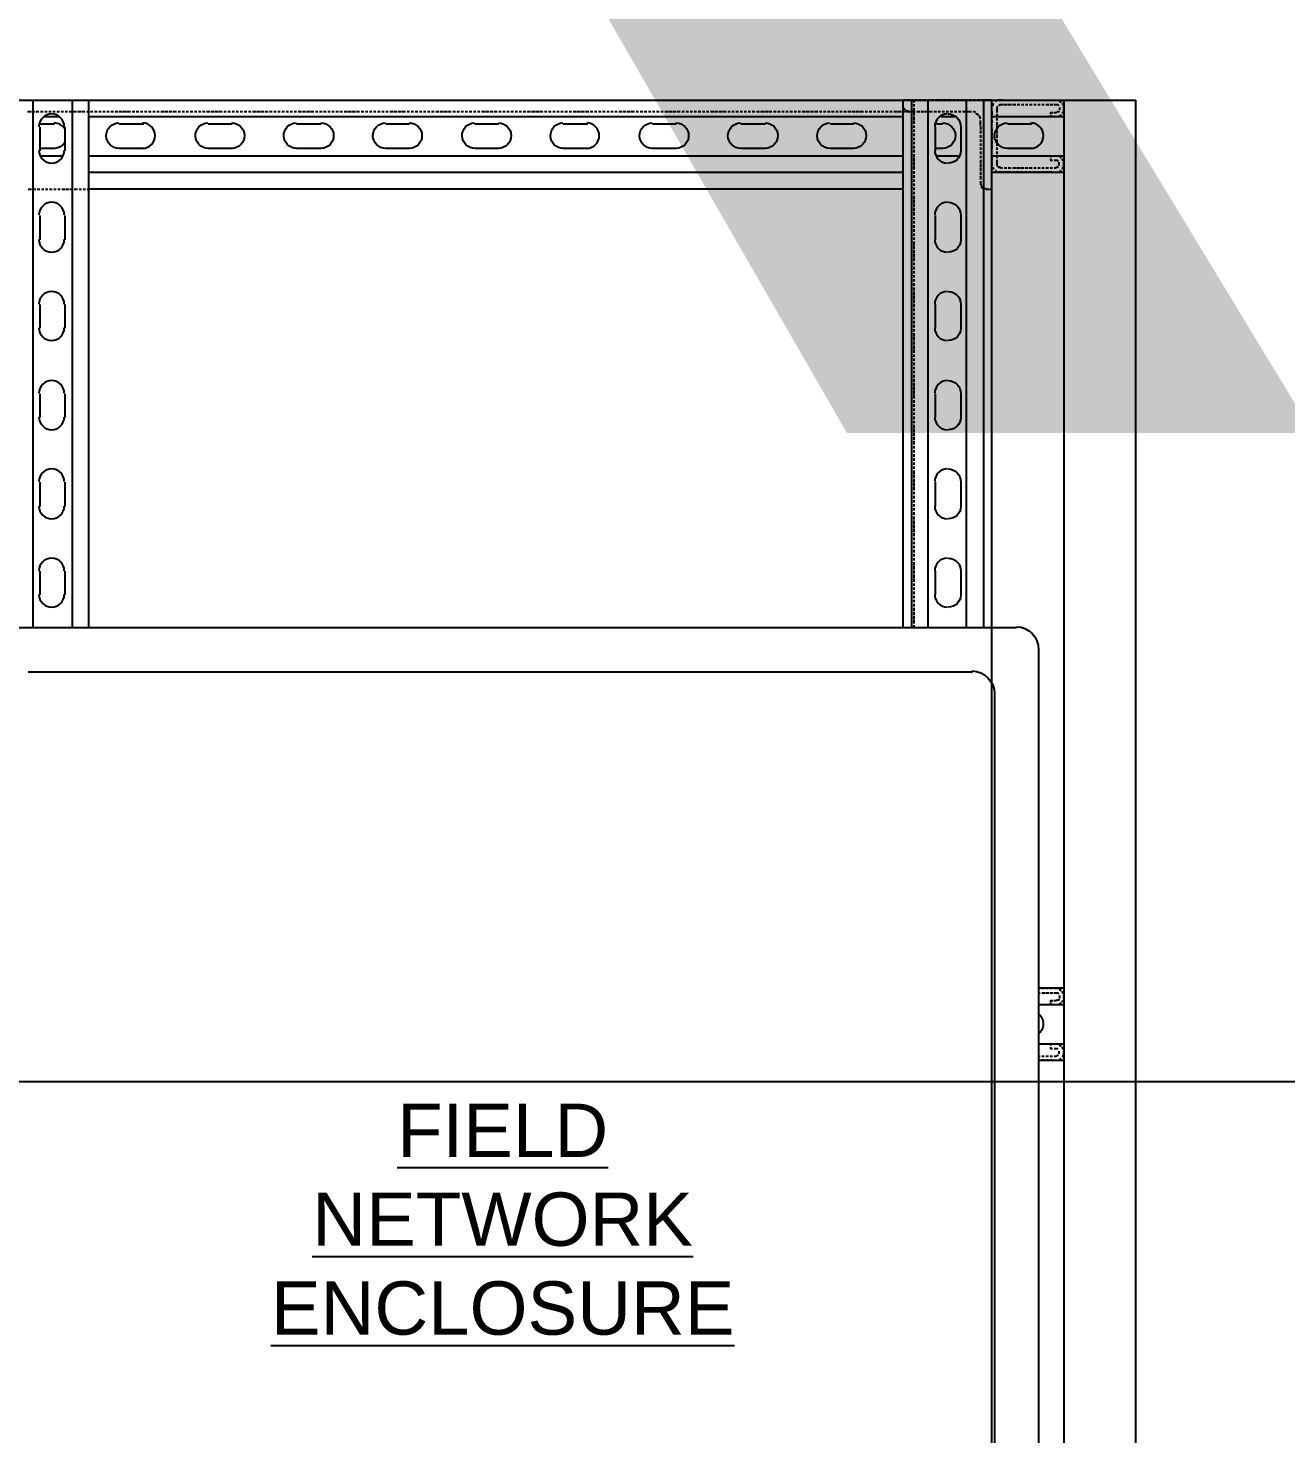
# Model space of a CAD drawing. Header units: feet. Extents: x -18 to 2540, y -48 to 1440.
# Drawn here: x 2067.195 to 2071.296, y 1384.391 to 1388.976 of the extents above; entities that cross this region are included whole.
import ezdxf
from ezdxf.enums import TextEntityAlignment as Align

# ---------------------------------------------------------------- set-up
doc = ezdxf.new("R2018")
doc.units = ezdxf.units.FT
doc.header["$MEASUREMENT"] = 0
for name, color, linetype in [('G-ANNO-TEXT', 1, 'Continuous'), ('PDF8_LP_OBJ-Hidden', 7, 'Continuous'), ('PDF8_LP_OBJ-Misc', 7, 'Continuous')]:
    doc.layers.add(name, color=color, linetype=linetype)
doc.styles.add('NEI-A', font='arial.ttf')

# ---------------------------------------------------------------- blocks, each defined once
blk = doc.blocks.new('DETAIL_TITLE')
at = {"style": 'NEI-A', "flags": 8}
blk.add_attdef('#', text='', height=0.25, dxfattribs=at).set_placement((0.5922, -0.5109), align=Align.MIDDLE_CENTER)
at = {"lineweight": 30, "flags": 104}
blk.add_attdef('DETAIL_TITLE', text='', height=0.25, dxfattribs=at).set_placement((0.9099, -0.5251), align=Align.BOTTOM_LEFT)
at = {"style": 'NEI-A'}
for tag, p in [('SCALE:', (0.9386, -0.7379)), ('1"_=_', (1.5474, -0.7379))]:
    blk.add_attdef(tag, text='', height=0.1094, dxfattribs=at).set_placement(p, align=Align.BOTTOM_LEFT)

msp = doc.modelspace()

# ---------------------------------------------------------------- linework, layer by layer
at = {"layer": 'PDF8_LP_OBJ-Hidden', "lineweight": 25}
for points in [[(2070.055148, 1388.74098), (2070.047146, 1388.74098), (2070.047146, 1388.732979)], [(2070.068484, 1388.74098), (2070.060482, 1388.74098)], [(2070.08182, 1388.74098), (2070.073818, 1388.74098)], [(2070.084487, 1388.732979), (2070.084487, 1388.74098)], [(2070.095155, 1388.74098), (2070.087154, 1388.74098)], [(2070.108491, 1388.74098), (2070.10049, 1388.74098)], [(2070.121827, 1388.74098), (2070.113825, 1388.74098)], [(2070.135163, 1388.74098), (2070.127161, 1388.74098)], [(2070.148499, 1388.74098), (2070.140497, 1388.74098)], [(2070.164502, 1388.74098), (2070.153833, 1388.74098)], [(2070.177837, 1388.74098), (2070.167169, 1388.74098)], [(2070.191173, 1388.74098), (2070.180505, 1388.74098)], [(2070.204509, 1388.74098), (2070.19384, 1388.74098)], [(2070.217845, 1388.74098), (2070.209843, 1388.74098)], [(2070.231181, 1388.74098), (2070.223179, 1388.74098)], [(2070.244516, 1388.74098), (2070.236515, 1388.74098)], [(2070.257852, 1388.74098), (2070.249851, 1388.74098)], [(2070.271188, 1388.74098), (2070.263187, 1388.74098)], [(2070.284524, 1388.74098), (2070.276522, 1388.74098)], [(2070.29786, 1388.74098), (2070.289858, 1388.74098)], [(2070.313863, 1388.74098), (2070.303194, 1388.74098)], [(2070.327199, 1388.74098), (2070.31653, 1388.74098)], [(2070.337867, 1388.732979), (2070.337867, 1388.74098), (2070.329866, 1388.74098)], [(2070.35387, 1388.738313), (2070.351203, 1388.738313), (2070.348536, 1388.735646)], [(2070.37254, 1388.74098), (2070.359204, 1388.74098)], [(2070.375207, 1388.74098), (2070.385876, 1388.74098)], [(2070.388543, 1388.74098), (2070.399212, 1388.74098)], [(2070.404546, 1388.74098), (2070.412548, 1388.74098)], [(2070.417882, 1388.74098), (2070.425884, 1388.74098)], [(2070.431218, 1388.74098), (2070.439219, 1388.74098)], [(2070.444554, 1388.74098), (2070.452555, 1388.74098)], [(2070.45789, 1388.74098), (2070.465891, 1388.74098)], [(2070.471225, 1388.74098), (2070.479227, 1388.74098)], [(2070.484561, 1388.74098), (2070.492563, 1388.74098)], [(2070.497897, 1388.74098), (2070.508566, 1388.74098)], [(2070.511233, 1388.74098), (2070.521901, 1388.74098)], [(2070.524569, 1388.74098), (2070.535237, 1388.74098)], [(2070.537904, 1388.74098), (2070.55124, 1388.74098)], [(2070.564576, 1388.732979), (2070.559242, 1388.735646), (2070.556575, 1388.738313)], [(2067.193282, 1388.70364), (2067.203951, 1388.70364)], [(2067.206618, 1388.70364), (2067.217286, 1388.70364)], [(2067.219954, 1388.70364), (2067.230622, 1388.70364)], [(2067.235957, 1388.70364), (2067.243958, 1388.70364)], [(2067.249292, 1388.70364), (2067.257294, 1388.70364)], [(2067.262628, 1388.70364), (2067.27063, 1388.70364)], [(2067.275964, 1388.70364), (2067.283965, 1388.70364)], [(2067.2893, 1388.70364), (2067.297301, 1388.70364)], [(2067.302636, 1388.70364), (2067.310637, 1388.70364)], [(2067.315971, 1388.70364), (2067.323973, 1388.70364)], [(2067.329307, 1388.70364), (2067.339976, 1388.70364)], [(2067.342643, 1388.70364), (2067.353312, 1388.70364)], [(2067.355979, 1388.70364), (2067.366648, 1388.70364)], [(2067.369315, 1388.70364), (2067.379983, 1388.70364)], [(2067.385318, 1388.70364), (2067.393319, 1388.70364)], [(2067.398654, 1388.70364), (2067.406655, 1388.70364)], [(2067.411989, 1388.70364), (2067.419991, 1388.70364)], [(2067.425325, 1388.70364), (2067.433327, 1388.70364)], [(2067.438661, 1388.70364), (2067.446662, 1388.70364)], [(2067.451997, 1388.70364), (2067.459998, 1388.70364)], [(2067.465333, 1388.70364), (2067.473334, 1388.70364)], [(2067.478668, 1388.70364), (2067.489337, 1388.70364)], [(2067.492004, 1388.70364), (2067.502673, 1388.70364)], [(2067.50534, 1388.70364), (2067.516009, 1388.70364)], [(2067.518676, 1388.70364), (2067.529344, 1388.70364)], [(2067.534679, 1388.70364), (2067.54268, 1388.70364)], [(2067.548015, 1388.70364), (2067.556016, 1388.70364)], [(2067.56135, 1388.70364), (2067.569352, 1388.70364)], [(2067.574686, 1388.70364), (2067.582688, 1388.70364)], [(2067.588022, 1388.70364), (2067.596024, 1388.70364)], [(2067.601358, 1388.70364), (2067.609359, 1388.70364)], [(2067.614694, 1388.70364), (2067.622695, 1388.70364)], [(2067.62803, 1388.70364), (2067.638698, 1388.70364)], [(2067.641365, 1388.70364), (2067.652034, 1388.70364)], [(2067.654701, 1388.70364), (2067.66537, 1388.70364)], [(2067.668037, 1388.70364), (2067.678706, 1388.70364)], [(2067.68404, 1388.70364), (2067.692041, 1388.70364)], [(2067.697376, 1388.70364), (2067.705377, 1388.70364)], [(2067.710712, 1388.70364), (2067.718713, 1388.70364)], [(2067.724047, 1388.70364), (2067.732049, 1388.70364)], [(2067.737383, 1388.70364), (2067.745385, 1388.70364)], [(2067.750719, 1388.70364), (2067.758721, 1388.70364)], [(2067.764055, 1388.70364), (2067.772056, 1388.70364)], [(2067.777391, 1388.70364), (2067.788059, 1388.70364)], [(2067.790726, 1388.70364), (2067.801395, 1388.70364)], [(2067.804062, 1388.70364), (2067.814731, 1388.70364)], [(2067.817398, 1388.70364), (2067.828067, 1388.70364)], [(2067.833401, 1388.70364), (2067.841403, 1388.70364)], [(2067.846737, 1388.70364), (2067.854738, 1388.70364)], [(2067.860073, 1388.70364), (2067.868074, 1388.70364)], [(2067.873409, 1388.70364), (2067.88141, 1388.70364)], [(2067.886744, 1388.70364), (2067.894746, 1388.70364)], [(2067.90008, 1388.70364), (2067.908082, 1388.70364)], [(2067.913416, 1388.70364), (2067.921417, 1388.70364)], [(2067.926752, 1388.70364), (2067.93742, 1388.70364)], [(2067.940088, 1388.70364), (2067.950756, 1388.70364)], [(2067.953423, 1388.70364), (2067.964092, 1388.70364)], [(2067.966759, 1388.70364), (2067.977428, 1388.70364)], [(2067.982762, 1388.70364), (2067.990764, 1388.70364)], [(2067.996098, 1388.70364), (2068.0041, 1388.70364)], [(2068.009434, 1388.70364), (2068.017435, 1388.70364)], [(2068.02277, 1388.70364), (2068.030771, 1388.70364)], [(2068.036105, 1388.70364), (2068.044107, 1388.70364)], [(2068.049441, 1388.70364), (2068.057443, 1388.70364)], [(2068.062777, 1388.70364), (2068.070779, 1388.70364)], [(2068.076113, 1388.70364), (2068.086782, 1388.70364)], [(2068.089449, 1388.70364), (2068.100117, 1388.70364)], [(2068.102785, 1388.70364), (2068.113453, 1388.70364)], [(2068.11612, 1388.70364), (2068.126789, 1388.70364)], [(2068.132123, 1388.70364), (2068.140125, 1388.70364)], [(2068.145459, 1388.70364), (2068.153461, 1388.70364)], [(2068.158795, 1388.70364), (2068.166796, 1388.70364)], [(2068.172131, 1388.70364), (2068.180132, 1388.70364)], [(2068.185467, 1388.70364), (2068.193468, 1388.70364)], [(2068.198802, 1388.70364), (2068.206804, 1388.70364)], [(2068.212138, 1388.70364), (2068.22014, 1388.70364)], [(2068.225474, 1388.70364), (2068.236143, 1388.70364)], [(2068.23881, 1388.70364), (2068.249479, 1388.70364)], [(2068.252146, 1388.70364), (2068.262814, 1388.70364)], [(2068.265481, 1388.70364), (2068.27615, 1388.70364)], [(2068.281484, 1388.70364), (2068.289486, 1388.70364)], [(2068.29482, 1388.70364), (2068.302822, 1388.70364)], [(2068.308156, 1388.70364), (2068.316158, 1388.70364)], [(2068.321492, 1388.70364), (2068.329493, 1388.70364)], [(2068.334828, 1388.70364), (2068.342829, 1388.70364)], [(2068.348164, 1388.70364), (2068.356165, 1388.70364)], [(2068.361499, 1388.70364), (2068.369501, 1388.70364)], [(2068.374835, 1388.70364), (2068.385504, 1388.70364)], [(2068.388171, 1388.70364), (2068.39884, 1388.70364)], [(2068.401507, 1388.70364), (2068.412175, 1388.70364)], [(2068.414843, 1388.70364), (2068.425511, 1388.70364)], [(2068.430846, 1388.70364), (2068.438847, 1388.70364)], [(2068.444181, 1388.70364), (2068.452183, 1388.70364)], [(2068.457517, 1388.70364), (2068.465519, 1388.70364)], [(2068.470853, 1388.70364), (2068.478855, 1388.70364)], [(2068.484189, 1388.70364), (2068.49219, 1388.70364)], [(2068.497525, 1388.70364), (2068.505526, 1388.70364)], [(2068.51086, 1388.70364), (2068.518862, 1388.70364)], [(2068.524196, 1388.70364), (2068.534865, 1388.70364)], [(2068.537532, 1388.70364), (2068.548201, 1388.70364)], [(2068.550868, 1388.70364), (2068.561537, 1388.70364)], [(2068.564204, 1388.70364), (2068.574872, 1388.70364)], [(2068.580207, 1388.70364), (2068.588208, 1388.70364)], [(2068.593543, 1388.70364), (2068.601544, 1388.70364)], [(2068.606878, 1388.70364), (2068.61488, 1388.70364)], [(2068.620214, 1388.70364), (2068.628216, 1388.70364)], [(2068.63355, 1388.70364), (2068.641551, 1388.70364)], [(2068.646886, 1388.70364), (2068.654887, 1388.70364)], [(2068.660222, 1388.70364), (2068.668223, 1388.70364)], [(2068.673557, 1388.70364), (2068.684226, 1388.70364)], [(2068.686893, 1388.70364), (2068.697562, 1388.70364)], [(2068.700229, 1388.70364), (2068.710898, 1388.70364)], [(2068.713565, 1388.70364), (2068.724234, 1388.70364)], [(2068.729568, 1388.70364), (2068.737569, 1388.70364)], [(2068.742904, 1388.70364), (2068.750905, 1388.70364)], [(2068.756239, 1388.70364), (2068.764241, 1388.70364)], [(2068.769575, 1388.70364), (2068.777577, 1388.70364)], [(2068.782911, 1388.70364), (2068.790913, 1388.70364)], [(2068.796247, 1388.70364), (2068.804248, 1388.70364)], [(2068.809583, 1388.70364), (2068.817584, 1388.70364)], [(2068.822919, 1388.70364), (2068.833587, 1388.70364)], [(2068.836254, 1388.70364), (2068.846923, 1388.70364)], [(2068.84959, 1388.70364), (2068.860259, 1388.70364)], [(2068.862926, 1388.70364), (2068.873595, 1388.70364)], [(2068.878929, 1388.70364), (2068.88693, 1388.70364)], [(2068.892265, 1388.70364), (2068.900266, 1388.70364)], [(2068.905601, 1388.70364), (2068.913602, 1388.70364)], [(2068.918936, 1388.70364), (2068.926938, 1388.70364)], [(2068.932272, 1388.70364), (2068.940274, 1388.70364)], [(2068.945608, 1388.70364), (2068.95361, 1388.70364)], [(2068.958944, 1388.70364), (2068.966945, 1388.70364)], [(2068.97228, 1388.70364), (2068.982948, 1388.70364)], [(2068.985616, 1388.70364), (2068.996284, 1388.70364)], [(2068.998951, 1388.70364), (2069.00962, 1388.70364)], [(2069.012287, 1388.70364), (2069.022956, 1388.70364)], [(2069.02829, 1388.70364), (2069.036292, 1388.70364)], [(2069.041626, 1388.70364), (2069.049627, 1388.70364)], [(2069.054962, 1388.70364), (2069.062963, 1388.70364)], [(2069.068298, 1388.70364), (2069.076299, 1388.70364)], [(2069.081633, 1388.70364), (2069.089635, 1388.70364)], [(2069.094969, 1388.70364), (2069.102971, 1388.70364)], [(2069.108305, 1388.70364), (2069.116307, 1388.70364)], [(2069.121641, 1388.70364), (2069.132309, 1388.70364)], [(2069.134977, 1388.70364), (2069.145645, 1388.70364)], [(2069.148312, 1388.70364), (2069.158981, 1388.70364)], [(2069.161648, 1388.70364), (2069.172317, 1388.70364)], [(2069.177651, 1388.70364), (2069.185653, 1388.70364)], [(2069.190987, 1388.70364), (2069.198989, 1388.70364)], [(2069.204323, 1388.70364), (2069.212324, 1388.70364)], [(2069.217659, 1388.70364), (2069.22566, 1388.70364)], [(2069.230995, 1388.70364), (2069.238996, 1388.70364)], [(2069.24433, 1388.70364), (2069.252332, 1388.70364)], [(2069.257666, 1388.70364), (2069.265668, 1388.70364)], [(2069.271002, 1388.70364), (2069.281671, 1388.70364)], [(2069.284338, 1388.70364), (2069.295006, 1388.70364)], [(2069.297674, 1388.70364), (2069.308342, 1388.70364)], [(2069.311009, 1388.70364), (2069.321678, 1388.70364)], [(2069.327012, 1388.70364), (2069.335014, 1388.70364)], [(2069.340348, 1388.70364), (2069.34835, 1388.70364)], [(2069.353684, 1388.70364), (2069.361686, 1388.70364)], [(2069.36702, 1388.70364), (2069.375021, 1388.70364)], [(2069.380356, 1388.70364), (2069.388357, 1388.70364)], [(2069.393691, 1388.70364), (2069.401693, 1388.70364)], [(2069.407027, 1388.70364), (2069.415029, 1388.70364)], [(2069.420363, 1388.70364), (2069.431032, 1388.70364)], [(2069.433699, 1388.70364), (2069.444368, 1388.70364)], [(2069.447035, 1388.70364), (2069.457703, 1388.70364)], [(2069.460371, 1388.70364), (2069.471039, 1388.70364)], [(2069.476374, 1388.70364), (2069.484375, 1388.70364)], [(2069.489709, 1388.70364), (2069.497711, 1388.70364)], [(2069.503045, 1388.70364), (2069.511047, 1388.70364)], [(2069.516381, 1388.70364), (2069.524382, 1388.70364)], [(2069.529717, 1388.70364), (2069.537718, 1388.70364)], [(2069.543053, 1388.70364), (2069.551054, 1388.70364)], [(2069.556388, 1388.70364), (2069.56439, 1388.70364)], [(2069.569724, 1388.70364), (2069.580393, 1388.70364)], [(2069.58306, 1388.70364), (2069.593729, 1388.70364)], [(2069.596396, 1388.70364), (2069.607065, 1388.70364)], [(2069.609732, 1388.70364), (2069.6204, 1388.70364)], [(2069.625735, 1388.70364), (2069.633736, 1388.70364)], [(2069.63907, 1388.70364), (2069.647072, 1388.70364)], [(2069.652406, 1388.70364), (2069.660408, 1388.70364)], [(2069.665742, 1388.70364), (2069.673744, 1388.70364)], [(2069.679078, 1388.70364), (2069.687079, 1388.70364)], [(2069.692414, 1388.70364), (2069.700415, 1388.70364)], [(2069.70575, 1388.70364), (2069.713751, 1388.70364)], [(2069.719085, 1388.70364), (2069.729754, 1388.70364)], [(2069.732421, 1388.70364), (2069.74309, 1388.70364)], [(2069.745757, 1388.70364), (2069.756426, 1388.70364)], [(2069.759093, 1388.70364), (2069.769761, 1388.70364)], [(2069.775096, 1388.70364), (2069.783097, 1388.70364)], [(2069.788432, 1388.70364), (2069.796433, 1388.70364)], [(2069.801767, 1388.70364), (2069.809769, 1388.70364)], [(2069.815103, 1388.70364), (2069.823105, 1388.70364)], [(2069.828439, 1388.70364), (2069.836441, 1388.70364)], [(2069.841775, 1388.70364), (2069.849776, 1388.70364)], [(2069.855111, 1388.70364), (2069.863112, 1388.70364)], [(2069.868446, 1388.70364), (2069.879115, 1388.70364)], [(2069.881782, 1388.70364), (2069.892451, 1388.70364)], [(2069.895118, 1388.70364), (2069.905787, 1388.70364)], [(2069.908454, 1388.70364), (2069.919123, 1388.70364)], [(2069.924457, 1388.70364), (2069.932458, 1388.70364)], [(2069.937793, 1388.70364), (2069.945794, 1388.70364)], [(2069.951129, 1388.70364), (2069.95913, 1388.70364)], [(2069.964464, 1388.70364), (2069.972466, 1388.70364)], [(2069.9778, 1388.70364), (2069.985802, 1388.70364)], [(2069.991136, 1388.70364), (2069.999137, 1388.70364)], [(2070.004472, 1388.70364), (2070.012473, 1388.70364)], [(2070.017808, 1388.70364), (2070.028476, 1388.70364)], [(2070.031143, 1388.70364), (2070.041812, 1388.70364)], [(2070.044479, 1388.70364), (2070.055148, 1388.70364)], [(2070.047146, 1388.730312), (2070.047146, 1388.719643), (2070.049814, 1388.716976)], [(2070.049814, 1388.714309), (2070.052481, 1388.711641), (2070.055148, 1388.708974), (2070.057815, 1388.706307)], [(2070.057815, 1388.70364), (2070.073818, 1388.70364)], [(2070.060482, 1388.706307), (2070.063149, 1388.706307), (2070.065817, 1388.70364)], [(2070.079152, 1388.70364), (2070.087154, 1388.70364)], [(2070.084487, 1388.719643), (2070.084487, 1388.727644)], [(2070.084487, 1388.70364), (2070.084487, 1388.714309)], [(2070.084487, 1388.690304), (2070.084487, 1388.700973)], [(2070.084487, 1388.676968), (2070.084487, 1388.687637)], [(2070.092488, 1388.70364), (2070.103157, 1388.70364)], [(2070.105824, 1388.70364), (2070.116493, 1388.70364)], [(2070.11916, 1388.70364), (2070.129828, 1388.70364)], [(2070.132496, 1388.70364), (2070.143164, 1388.70364)], [(2070.148499, 1388.70364), (2070.1565, 1388.70364)], [(2070.161834, 1388.70364), (2070.169836, 1388.70364)], [(2070.17517, 1388.70364), (2070.183172, 1388.70364)], [(2070.188506, 1388.70364), (2070.196508, 1388.70364)], [(2070.201842, 1388.70364), (2070.209843, 1388.70364)], [(2070.215178, 1388.70364), (2070.223179, 1388.70364)], [(2070.228514, 1388.70364), (2070.236515, 1388.70364)], [(2070.241849, 1388.70364), (2070.252518, 1388.70364)], [(2070.255185, 1388.70364), (2070.271188, 1388.70364)], [(2070.284524, 1388.700973), (2070.276522, 1388.70364)], [(2070.292525, 1388.690304), (2070.292525, 1388.692971), (2070.287191, 1388.695638), (2070.287191, 1388.698306)], [(2070.300527, 1388.679636), (2070.29786, 1388.687637), (2070.295193, 1388.687637)], [(2070.337867, 1388.706307), (2070.337867, 1388.730312)], [(2070.337867, 1388.70364), (2070.337867, 1388.692971)], [(2070.337867, 1388.679636), (2070.337867, 1388.687637)], [(2070.343202, 1388.730312), (2070.340534, 1388.727644), (2070.340534, 1388.72231)], [(2070.356537, 1388.719643), (2070.35387, 1388.716976), (2070.35387, 1388.700973)], [(2070.35387, 1388.695638), (2070.35387, 1388.687637)], [(2070.375207, 1388.724977), (2070.361872, 1388.724977), (2070.359204, 1388.72231)], [(2070.388543, 1388.724977), (2070.377875, 1388.724977)], [(2070.401879, 1388.724977), (2070.39121, 1388.724977)], [(2070.415215, 1388.724977), (2070.404546, 1388.724977)], [(2070.428551, 1388.724977), (2070.420549, 1388.724977)], [(2070.441887, 1388.724977), (2070.433885, 1388.724977)], [(2070.455222, 1388.724977), (2070.447221, 1388.724977)], [(2070.468558, 1388.724977), (2070.460557, 1388.724977)], [(2070.481894, 1388.724977), (2070.473893, 1388.724977)], [(2070.49523, 1388.724977), (2070.487228, 1388.724977)], [(2070.508566, 1388.724977), (2070.500564, 1388.724977)], [(2070.524569, 1388.724977), (2070.5139, 1388.724977)], [(2070.537904, 1388.724977), (2070.527236, 1388.724977)], [(2070.529903, 1388.695638), (2070.529903, 1388.700973), (2070.537904, 1388.700973)], [(2070.535237, 1388.687637), (2070.529903, 1388.687637), (2070.529903, 1388.692971)], [(2070.556575, 1388.72231), (2070.553907, 1388.724977), (2070.540572, 1388.724977)], [(2070.540572, 1388.700973), (2070.548573, 1388.700973), (2070.55124, 1388.70364), (2070.556575, 1388.70364), (2070.556575, 1388.706307)], [(2070.540572, 1388.687637), (2070.55124, 1388.687637)], [(2070.556575, 1388.687637), (2070.559242, 1388.690304), (2070.564576, 1388.692971)], [(2070.559242, 1388.708974), (2070.559242, 1388.716976)], [(2070.572578, 1388.72231), (2070.56991, 1388.724977), (2070.567243, 1388.730312)], [(2070.567243, 1388.698306), (2070.56991, 1388.700973), (2070.572578, 1388.706307)], [(2070.572578, 1388.708974), (2070.572578, 1388.719643)], [(2070.084487, 1388.663633), (2070.084487, 1388.674301)], [(2070.084487, 1388.650297), (2070.084487, 1388.658298)], [(2070.084487, 1388.636961), (2070.084487, 1388.644962)], [(2070.300527, 1388.658298), (2070.300527, 1388.674301)], [(2070.300527, 1388.655631), (2070.300527, 1388.644962)], [(2070.300527, 1388.642295), (2070.300527, 1388.631627)], [(2070.337867, 1388.674301), (2070.337867, 1388.6663)], [(2070.337867, 1388.652964), (2070.337867, 1388.660965)], [(2070.337867, 1388.64763), (2070.337867, 1388.639628)], [(2070.35387, 1388.682303), (2070.35387, 1388.674301)], [(2070.35387, 1388.668967), (2070.35387, 1388.658298)], [(2070.35387, 1388.655631), (2070.35387, 1388.644962)], [(2070.35387, 1388.642295), (2070.35387, 1388.631627)], [(2070.084487, 1388.623625), (2070.084487, 1388.631627)], [(2070.084487, 1388.610289), (2070.084487, 1388.618291)], [(2070.084487, 1388.596953), (2070.084487, 1388.604955)], [(2070.300527, 1388.626292), (2070.300527, 1388.618291)], [(2070.300527, 1388.612956), (2070.300527, 1388.604955)], [(2070.300527, 1388.599621), (2070.300527, 1388.591619)], [(2070.337867, 1388.634294), (2070.337867, 1388.626292)], [(2070.337867, 1388.620958), (2070.337867, 1388.612956)], [(2070.337867, 1388.607622), (2070.337867, 1388.599621)], [(2070.337867, 1388.594286), (2070.337867, 1388.583618)], [(2070.35387, 1388.628959), (2070.35387, 1388.618291)], [(2070.35387, 1388.612956), (2070.35387, 1388.604955)], [(2070.35387, 1388.599621), (2070.35387, 1388.591619)], [(2070.084487, 1388.583618), (2070.084487, 1388.591619)], [(2070.084487, 1388.570282), (2070.084487, 1388.578283)], [(2070.084487, 1388.554279), (2070.084487, 1388.564947)], [(2070.084487, 1388.540943), (2070.084487, 1388.551612)], [(2070.300527, 1388.586285), (2070.300527, 1388.578283)], [(2070.300527, 1388.572949), (2070.300527, 1388.564947)], [(2070.300527, 1388.559613), (2070.300527, 1388.551612)], [(2070.337867, 1388.570282), (2070.337867, 1388.58095)], [(2070.337867, 1388.556946), (2070.337867, 1388.567615)], [(2070.337867, 1388.554279), (2070.337867, 1388.54361)], [(2070.35387, 1388.586285), (2070.35387, 1388.578283)], [(2070.35387, 1388.572949), (2070.35387, 1388.564947)], [(2070.35387, 1388.559613), (2070.35387, 1388.551612)], [(2070.529903, 1388.554279), (2070.529903, 1388.559613), (2070.535237, 1388.559613)], [(2070.535237, 1388.54361), (2070.529903, 1388.54361), (2070.529903, 1388.548945)], [(2070.540572, 1388.559613), (2070.55124, 1388.559613)], [(2070.564576, 1388.551612), (2070.559242, 1388.556946), (2070.556575, 1388.556946)], [(2070.572578, 1388.540943), (2070.56991, 1388.54361), (2070.567243, 1388.548945)], [(2070.084487, 1388.527607), (2070.084487, 1388.538276)], [(2070.084487, 1388.514271), (2070.084487, 1388.52494)], [(2070.084487, 1388.500936), (2070.084487, 1388.508937)], [(2070.300527, 1388.546277), (2070.300527, 1388.535609)], [(2070.300527, 1388.532942), (2070.300527, 1388.522273)], [(2070.300527, 1388.519606), (2070.300527, 1388.508937)], [(2070.300527, 1388.50627), (2070.300527, 1388.495601)], [(2070.337867, 1388.538276), (2070.337867, 1388.527607)], [(2070.337867, 1388.516939), (2070.337867, 1388.52494)], [(2070.337867, 1388.503603), (2070.337867, 1388.511604)], [(2070.340534, 1388.522273), (2070.340534, 1388.519606), (2070.343202, 1388.514271)], [(2070.348536, 1388.511604), (2070.351203, 1388.508937), (2070.35387, 1388.50627)], [(2070.35387, 1388.546277), (2070.35387, 1388.527607), (2070.356537, 1388.527607)], [(2070.359204, 1388.52494), (2070.359204, 1388.522273), (2070.364539, 1388.522273), (2070.367206, 1388.519606), (2070.37254, 1388.519606)], [(2070.37254, 1388.50627), (2070.359204, 1388.50627)], [(2070.385876, 1388.50627), (2070.375207, 1388.50627)], [(2070.377875, 1388.519606), (2070.385876, 1388.519606)], [(2070.399212, 1388.50627), (2070.388543, 1388.50627)], [(2070.39121, 1388.519606), (2070.399212, 1388.519606)], [(2070.404546, 1388.519606), (2070.415215, 1388.519606)], [(2070.412548, 1388.50627), (2070.404546, 1388.50627)], [(2070.417882, 1388.519606), (2070.428551, 1388.519606)], [(2070.425884, 1388.50627), (2070.417882, 1388.50627)], [(2070.431218, 1388.519606), (2070.441887, 1388.519606)], [(2070.439219, 1388.50627), (2070.431218, 1388.50627)], [(2070.444554, 1388.519606), (2070.455222, 1388.519606)], [(2070.452555, 1388.50627), (2070.444554, 1388.50627)], [(2070.45789, 1388.519606), (2070.468558, 1388.519606)], [(2070.465891, 1388.50627), (2070.45789, 1388.50627)], [(2070.479227, 1388.50627), (2070.471225, 1388.50627)], [(2070.473893, 1388.519606), (2070.481894, 1388.519606)], [(2070.492563, 1388.50627), (2070.484561, 1388.50627)], [(2070.487228, 1388.519606), (2070.49523, 1388.519606)], [(2070.508566, 1388.50627), (2070.497897, 1388.50627)], [(2070.500564, 1388.519606), (2070.508566, 1388.519606)], [(2070.521901, 1388.50627), (2070.511233, 1388.50627)], [(2070.5139, 1388.519606), (2070.521901, 1388.519606)], [(2070.535237, 1388.50627), (2070.524569, 1388.50627)], [(2070.527236, 1388.519606), (2070.535237, 1388.519606)], [(2070.537904, 1388.50627), (2070.55124, 1388.50627)], [(2070.553907, 1388.540943), (2070.55124, 1388.54361), (2070.540572, 1388.54361)], [(2070.540572, 1388.519606), (2070.545906, 1388.519606), (2070.548573, 1388.522273), (2070.55124, 1388.522273), (2070.553907, 1388.52494)], [(2070.556575, 1388.527607), (2070.556575, 1388.538276)], [(2070.556575, 1388.508937), (2070.559242, 1388.508937), (2070.564576, 1388.511604)], [(2070.567243, 1388.516939), (2070.56991, 1388.519606), (2070.572578, 1388.52494)], [(2070.572578, 1388.527607), (2070.572578, 1388.538276)], [(2070.084487, 1388.4876), (2070.084487, 1388.495601)], [(2070.084487, 1388.474264), (2070.084487, 1388.482265)], [(2070.084487, 1388.460928), (2070.084487, 1388.46893)], [(2070.084487, 1388.447592), (2070.084487, 1388.455594)], [(2070.300527, 1388.492934), (2070.300527, 1388.482265)], [(2070.300527, 1388.476931), (2070.300527, 1388.466262), (2070.303194, 1388.463595)], [(2070.303194, 1388.460928), (2070.303194, 1388.458261), (2070.308528, 1388.452927), (2070.311196, 1388.452927)], [(2070.329866, 1388.450259), (2070.337867, 1388.450259), (2070.337867, 1388.458261)], [(2070.337867, 1388.490267), (2070.337867, 1388.498268)], [(2070.337867, 1388.476931), (2070.337867, 1388.484933)], [(2070.337867, 1388.463595), (2070.337867, 1388.471597)], [(2067.195949, 1388.450259), (2067.206618, 1388.450259)], [(2067.211952, 1388.450259), (2067.219954, 1388.450259)], [(2067.225288, 1388.450259), (2067.233289, 1388.450259)], [(2067.238624, 1388.450259), (2067.246625, 1388.450259)], [(2067.25196, 1388.450259), (2067.259961, 1388.450259)], [(2067.265295, 1388.450259), (2067.273297, 1388.450259)], [(2067.278631, 1388.450259), (2067.286633, 1388.450259)], [(2067.291967, 1388.450259), (2067.299968, 1388.450259)], [(2067.305303, 1388.450259), (2067.315971, 1388.450259)], [(2067.318639, 1388.450259), (2067.329307, 1388.450259)], [(2067.331974, 1388.450259), (2067.342643, 1388.450259)], [(2067.34531, 1388.450259), (2067.355979, 1388.450259)], [(2067.361313, 1388.450259), (2067.369315, 1388.450259)], [(2067.374649, 1388.450259), (2067.382651, 1388.450259)], [(2067.387985, 1388.450259), (2067.393319, 1388.450259)], [(2070.084487, 1388.434257), (2070.084487, 1388.442258)], [(2070.084487, 1388.418254), (2070.084487, 1388.428922)], [(2070.084487, 1388.404918), (2070.084487, 1388.415586)], [(2070.313863, 1388.452927), (2070.31653, 1388.452927), (2070.319197, 1388.450259), (2070.327199, 1388.450259)], [(2070.084487, 1388.391582), (2070.084487, 1388.402251)], [(2070.084487, 1388.378246), (2070.084487, 1388.388915)], [(2070.084487, 1388.36491), (2070.084487, 1388.375579)], [(2070.084487, 1388.351574), (2070.084487, 1388.359576)], [(2070.084487, 1388.338239), (2070.084487, 1388.34624)], [(2070.084487, 1388.324903), (2070.084487, 1388.332904)], [(2070.084487, 1388.311567), (2070.084487, 1388.319568)], [(2070.084487, 1388.298231), (2070.084487, 1388.306233)], [(2070.084487, 1388.284895), (2070.084487, 1388.292897)], [(2070.084487, 1388.268892), (2070.084487, 1388.279561)], [(2070.084487, 1388.255557), (2070.084487, 1388.266225)], [(2070.084487, 1388.242221), (2070.084487, 1388.252889)], [(2070.084487, 1388.228885), (2070.084487, 1388.239554)], [(2070.084487, 1388.215549), (2070.084487, 1388.226218)], [(2070.084487, 1388.202213), (2070.084487, 1388.210215)], [(2070.084487, 1388.188878), (2070.084487, 1388.196879)], [(2070.084487, 1388.175542), (2070.084487, 1388.183543)], [(2070.084487, 1388.162206), (2070.084487, 1388.170207)], [(2070.084487, 1388.14887), (2070.084487, 1388.156872)], [(2070.084487, 1388.135534), (2070.084487, 1388.143536)], [(2070.084487, 1388.119531), (2070.084487, 1388.1302)], [(2070.084487, 1388.106195), (2070.084487, 1388.116864)], [(2070.084487, 1388.09286), (2070.084487, 1388.103528)], [(2070.084487, 1388.079524), (2070.084487, 1388.090192)], [(2070.084487, 1388.066188), (2070.084487, 1388.076857)], [(2070.084487, 1388.052852), (2070.084487, 1388.060854)], [(2070.084487, 1388.039516), (2070.084487, 1388.047518)], [(2070.084487, 1388.026181), (2070.084487, 1388.034182)], [(2070.084487, 1388.012845), (2070.084487, 1388.020846)], [(2070.084487, 1387.999509), (2070.084487, 1388.00751)], [(2070.084487, 1387.986173), (2070.084487, 1387.994175)], [(2070.084487, 1387.97017), (2070.084487, 1387.980839)], [(2070.084487, 1387.956834), (2070.084487, 1387.967503)], [(2070.084487, 1387.943499), (2070.084487, 1387.954167)], [(2070.084487, 1387.930163), (2070.084487, 1387.940831)], [(2070.084487, 1387.916827), (2070.084487, 1387.927496)], [(2070.084487, 1387.903491), (2070.084487, 1387.911493)], [(2070.084487, 1387.890155), (2070.084487, 1387.898157)], [(2070.084487, 1387.876819), (2070.084487, 1387.884821)], [(2070.084487, 1387.863484), (2070.084487, 1387.871485)], [(2070.084487, 1387.850148), (2070.084487, 1387.858149)], [(2070.084487, 1387.836812), (2070.084487, 1387.844813)], [(2070.084487, 1387.820809), (2070.084487, 1387.831478)], [(2070.084487, 1387.807473), (2070.084487, 1387.818142)], [(2070.084487, 1387.794137), (2070.084487, 1387.804806)], [(2070.084487, 1387.780802), (2070.084487, 1387.79147)], [(2070.084487, 1387.767466), (2070.084487, 1387.778134)], [(2070.084487, 1387.75413), (2070.084487, 1387.762131)], [(2070.084487, 1387.740794), (2070.084487, 1387.748796)], [(2070.084487, 1387.727458), (2070.084487, 1387.73546)], [(2070.084487, 1387.714122), (2070.084487, 1387.722124)], [(2070.084487, 1387.700787), (2070.084487, 1387.708788)], [(2070.084487, 1387.687451), (2070.084487, 1387.695452)], [(2070.084487, 1387.671448), (2070.084487, 1387.682117)], [(2070.084487, 1387.658112), (2070.084487, 1387.668781)], [(2070.084487, 1387.644776), (2070.084487, 1387.655445)], [(2070.084487, 1387.63144), (2070.084487, 1387.642109)], [(2070.084487, 1387.618105), (2070.084487, 1387.628773)], [(2070.084487, 1387.604769), (2070.084487, 1387.61277)], [(2070.084487, 1387.591433), (2070.084487, 1387.599434)], [(2070.084487, 1387.578097), (2070.084487, 1387.586099)], [(2070.084487, 1387.564761), (2070.084487, 1387.572763)], [(2070.084487, 1387.551426), (2070.084487, 1387.559427)], [(2070.084487, 1387.53809), (2070.084487, 1387.546091)], [(2070.084487, 1387.522087), (2070.084487, 1387.532755)], [(2070.084487, 1387.508751), (2070.084487, 1387.51942)], [(2070.084487, 1387.495415), (2070.084487, 1387.506084)], [(2070.084487, 1387.482079), (2070.084487, 1387.492748)], [(2070.084487, 1387.468743), (2070.084487, 1387.479412)], [(2070.084487, 1387.455408), (2070.084487, 1387.463409)], [(2070.084487, 1387.442072), (2070.084487, 1387.450073)], [(2070.084487, 1387.428736), (2070.084487, 1387.436738)], [(2070.084487, 1387.4154), (2070.084487, 1387.423402)], [(2070.084487, 1387.402064), (2070.084487, 1387.410066)], [(2070.084487, 1387.388729), (2070.084487, 1387.39673)], [(2070.084487, 1387.372726), (2070.084487, 1387.383394)], [(2070.084487, 1387.35939), (2070.084487, 1387.370058)], [(2070.084487, 1387.346054), (2070.084487, 1387.356723)], [(2070.084487, 1387.332718), (2070.084487, 1387.343387)], [(2070.084487, 1387.319382), (2070.084487, 1387.330051)], [(2070.084487, 1387.306047), (2070.084487, 1387.314048)], [(2070.084487, 1387.292711), (2070.084487, 1387.300712)], [(2070.084487, 1387.279375), (2070.084487, 1387.287376)], [(2070.084487, 1387.266039), (2070.084487, 1387.274041)], [(2070.084487, 1387.252703), (2070.084487, 1387.260705)], [(2070.084487, 1387.239367), (2070.084487, 1387.247369)], [(2070.084487, 1387.223364), (2070.084487, 1387.234033)], [(2070.084487, 1387.210029), (2070.084487, 1387.220697)], [(2070.084487, 1387.196693), (2070.084487, 1387.207362)], [(2070.084487, 1387.183357), (2070.084487, 1387.194026)], [(2070.084487, 1387.170021), (2070.084487, 1387.18069)], [(2070.084487, 1387.156685), (2070.084487, 1387.164687)], [(2070.084487, 1387.14335), (2070.084487, 1387.151351)], [(2070.084487, 1387.130014), (2070.084487, 1387.138015)], [(2070.084487, 1387.116678), (2070.084487, 1387.124679)], [(2070.084487, 1387.103342), (2070.084487, 1387.111344)], [(2070.084487, 1387.090006), (2070.084487, 1387.098008)], [(2070.084487, 1387.074003), (2070.084487, 1387.084672)], [(2070.084487, 1387.060668), (2070.084487, 1387.071336)], [(2070.084487, 1387.047332), (2070.084487, 1387.058)], [(2070.084487, 1387.033996), (2070.084487, 1387.044665)], [(2070.084487, 1387.02066), (2070.084487, 1387.028662)], [(2070.489895, 1385.844441), (2070.49523, 1385.844441)], [(2070.500564, 1385.844441), (2070.508566, 1385.844441)], [(2070.5139, 1385.844441), (2070.521901, 1385.844441)], [(2070.527236, 1385.844441), (2070.535237, 1385.844441)], [(2070.540572, 1385.844441), (2070.55124, 1385.844441)], [(2070.49523, 1385.828438), (2070.489895, 1385.828438)], [(2070.511233, 1385.828438), (2070.500564, 1385.828438)], [(2070.524569, 1385.828438), (2070.5139, 1385.828438)], [(2070.537904, 1385.828438), (2070.527236, 1385.828438)], [(2070.529903, 1385.799099), (2070.529903, 1385.804434), (2070.537904, 1385.804434)], [(2070.556575, 1385.825771), (2070.553907, 1385.828438), (2070.540572, 1385.828438)], [(2070.540572, 1385.804434), (2070.548573, 1385.804434), (2070.55124, 1385.807101), (2070.556575, 1385.807101), (2070.556575, 1385.809768)], [(2070.564576, 1385.83644), (2070.559242, 1385.839107), (2070.556575, 1385.841774)], [(2070.559242, 1385.812435), (2070.559242, 1385.820437)], [(2070.572578, 1385.825771), (2070.56991, 1385.828438), (2070.567243, 1385.833773)], [(2070.567243, 1385.799099), (2070.567243, 1385.801767), (2070.572578, 1385.807101)], [(2070.572578, 1385.812435), (2070.572578, 1385.820437)], [(2070.535237, 1385.791098), (2070.529903, 1385.791098), (2070.529903, 1385.796432)], [(2070.540572, 1385.791098), (2070.55124, 1385.791098)], [(2070.556575, 1385.791098), (2070.559242, 1385.793765), (2070.564576, 1385.796432)], [(2070.529903, 1385.65774), (2070.529903, 1385.663074), (2070.535237, 1385.663074)], [(2070.540572, 1385.663074), (2070.55124, 1385.663074)], [(2070.564576, 1385.655073), (2070.559242, 1385.65774), (2070.556575, 1385.660407)], [(2070.489895, 1385.623067), (2070.49523, 1385.623067)], [(2070.500564, 1385.623067), (2070.508566, 1385.623067)], [(2070.5139, 1385.623067), (2070.521901, 1385.623067)], [(2070.527236, 1385.623067), (2070.535237, 1385.623067)], [(2070.535237, 1385.647071), (2070.529903, 1385.647071), (2070.529903, 1385.652405)], [(2070.553907, 1385.644404), (2070.55124, 1385.647071), (2070.540572, 1385.647071)], [(2070.540572, 1385.623067), (2070.548573, 1385.623067), (2070.55124, 1385.625734), (2070.553907, 1385.628401)], [(2070.556575, 1385.631068), (2070.556575, 1385.63907)], [(2070.556575, 1385.609731), (2070.559242, 1385.612398), (2070.564576, 1385.615065)], [(2070.572578, 1385.644404), (2070.56991, 1385.647071), (2070.567243, 1385.652405)], [(2070.567243, 1385.620399), (2070.56991, 1385.623067), (2070.572578, 1385.628401)], [(2070.572578, 1385.631068), (2070.572578, 1385.641737)], [(2070.49523, 1385.609731), (2070.489895, 1385.609731)], [(2070.508566, 1385.609731), (2070.500564, 1385.609731)], [(2070.521901, 1385.609731), (2070.5139, 1385.609731)], [(2070.535237, 1385.609731), (2070.527236, 1385.609731)], [(2070.540572, 1385.609731), (2070.55124, 1385.609731)]]:
    msp.add_lwpolyline(points, dxfattribs=at)
at = {"layer": 'PDF8_LP_OBJ-Misc', "lineweight": 25}
for points in [[(2063.33123, 1388.74098), (2063.33123, 1381.032879), (2063.09652, 1381.032879), (2063.09652, 1388.74098), (2070.807288, 1388.74098)], [(2067.211952, 1387.02066), (2067.211952, 1388.74098)], [(2067.339976, 1387.02066), (2067.339976, 1388.74098)], [(2067.393319, 1387.02066), (2067.393319, 1388.74098)], [(2070.047146, 1388.74098), (2070.047146, 1387.02066)], [(2070.047146, 1382.713192), (2070.047146, 1377.733598), (2070.337867, 1377.733598), (2070.337867, 1388.74098)], [(2070.076485, 1387.02066), (2070.076485, 1388.74098)], [(2070.129828, 1387.02066), (2070.129828, 1388.74098)], [(2070.255185, 1387.02066), (2070.255185, 1388.74098)], [(2070.311196, 1387.02066), (2070.311196, 1388.74098)], [(2070.572578, 1388.74098), (2070.572578, 1380.918191), (2070.807288, 1380.918191), (2070.807288, 1388.74098)], [(2067.249292, 1388.687637), (2067.297301, 1388.687637)], [(2067.393319, 1388.687637), (2070.047146, 1388.687637)], [(2070.172503, 1388.687637), (2070.217845, 1388.687637)], [(2070.337867, 1388.687637), (2070.572578, 1388.687637)], [(2067.233289, 1388.652964), (2067.233289, 1388.575616)], [(2067.235957, 1388.663633), (2067.281298, 1388.663633)], [(2067.315971, 1388.575616), (2067.315971, 1388.652964)], [(2067.492004, 1388.663633), (2067.572019, 1388.663633)], [(2067.782725, 1388.663633), (2067.860073, 1388.663633)], [(2068.070779, 1388.663633), (2068.150793, 1388.663633)], [(2068.361499, 1388.663633), (2068.438847, 1388.663633)], [(2068.65222, 1388.663633), (2068.729568, 1388.663633)], [(2068.940274, 1388.663633), (2069.020289, 1388.663633)], [(2069.230995, 1388.663633), (2069.308342, 1388.663633)], [(2069.519048, 1388.663633), (2069.599063, 1388.663633)], [(2069.809769, 1388.663633), (2069.887117, 1388.663633)], [(2070.153833, 1388.575616), (2070.153833, 1388.652964)], [(2070.1565, 1388.663633), (2070.177837, 1388.663633)], [(2070.388543, 1388.663633), (2070.468558, 1388.663633)], [(2067.235957, 1388.559613), (2067.310637, 1388.559613)], [(2067.393319, 1388.559613), (2070.047146, 1388.559613)], [(2070.1565, 1388.559613), (2070.233848, 1388.559613)], [(2070.337867, 1388.559613), (2070.572578, 1388.559613)], [(2067.393319, 1388.50627), (2070.047146, 1388.50627)], [(2070.337867, 1388.50627), (2070.572578, 1388.50627)], [(2070.047146, 1388.450259), (2067.393319, 1388.450259)], [(2067.233289, 1388.36491), (2067.233289, 1388.284895)], [(2067.315971, 1388.284895), (2067.315971, 1388.36491)], [(2070.153833, 1388.284895), (2070.153833, 1388.36491)], [(2067.233289, 1388.074189), (2067.233289, 1387.996842)], [(2067.315971, 1387.996842), (2067.315971, 1388.074189)], [(2070.153833, 1387.996842), (2070.153833, 1388.074189)], [(2067.233289, 1387.783469), (2067.233289, 1387.706121)], [(2067.315971, 1387.706121), (2067.315971, 1387.783469)], [(2070.153833, 1387.706121), (2070.153833, 1387.783469)], [(2067.233289, 1387.495415), (2067.233289, 1387.4154)], [(2067.315971, 1387.4154), (2067.315971, 1387.495415)], [(2070.153833, 1387.4154), (2070.153833, 1387.495415)], [(2067.233289, 1387.204694), (2067.233289, 1387.127347)], [(2067.315971, 1387.127347), (2067.315971, 1387.204694)], [(2070.153833, 1387.127347), (2070.153833, 1387.204694)], [(2067.051922, 1387.02066), (2070.417882, 1387.02066)], [(2067.195949, 1386.876633), (2070.273855, 1386.876633)], [(2070.572578, 1385.844441), (2070.489895, 1385.844441)], [(2070.489895, 1385.791098), (2070.572578, 1385.791098)], [(2070.489895, 1385.663074), (2070.572578, 1385.663074)], [(2070.489895, 1385.609731), (2070.572578, 1385.609731)]]:
    msp.add_lwpolyline(points, dxfattribs=at)
for points in [[(2067.313304, 1388.654297, 0.41421339), (2067.271963, 1388.695638, 0.41421339), (2067.230622, 1388.654297)], [(2070.195174, 1388.695638, -0.41421339), (2070.236515, 1388.652964), (2070.236515, 1388.575616, -0.41421339), (2070.195174, 1388.535609)], [(2067.572019, 1388.583618), (2067.492004, 1388.583618, -0.99636306), (2067.49052, 1388.666299)], [(2067.85889, 1388.666299, -0.99636306), (2067.860073, 1388.583618), (2067.782725, 1388.583618, -0.99636306), (2067.781241, 1388.666299)], [(2068.149611, 1388.666299, -0.99636306), (2068.150793, 1388.583618), (2068.070779, 1388.583618, -0.99636306), (2068.069294, 1388.666299)], [(2068.437664, 1388.666299, -0.99636306), (2068.438847, 1388.583618), (2068.361499, 1388.583618, -0.99636306), (2068.360015, 1388.666299)], [(2068.728385, 1388.666299, -0.99636306), (2068.729568, 1388.583618), (2068.65222, 1388.583618, -0.99636306), (2068.650736, 1388.666299)], [(2069.020289, 1388.583618), (2068.940274, 1388.583618, -0.99636306), (2068.93879, 1388.666299)], [(2069.307159, 1388.666299, -0.99636306), (2069.308342, 1388.583618), (2069.230995, 1388.583618, -0.99636306), (2069.22951, 1388.666299)], [(2069.59788, 1388.666299, -0.99636306), (2069.599063, 1388.583618), (2069.519048, 1388.583618, -0.99636306), (2069.517564, 1388.666299)], [(2069.885934, 1388.666299, -0.99636306), (2069.887117, 1388.583618), (2069.809769, 1388.583618, -0.99636306), (2069.808285, 1388.666299)], [(2070.176654, 1388.666299, -0.99636306), (2070.177837, 1388.583618), (2070.153833, 1388.583618)], [(2070.468558, 1388.583618), (2070.388543, 1388.583618, -0.99636306), (2070.387059, 1388.666299)], [(2067.314538, 1388.602292, -0.25183782), (2067.281298, 1388.583618), (2067.233289, 1388.583618)], [(2067.230622, 1388.57695, 0.9999997), (2067.313304, 1388.57695)], [(2067.313304, 1388.366244, 0.41421339), (2067.271963, 1388.407585, 0.41421339), (2067.230622, 1388.366244)], [(2070.195174, 1388.407585, -0.41421339), (2070.236515, 1388.36491), (2070.236515, 1388.284895, -0.41421339), (2070.195174, 1388.244888)], [(2067.230622, 1388.286229, 0.9999997), (2067.313304, 1388.286229)], [(2067.313304, 1388.075523, 0.41421339), (2067.271963, 1388.116864, 0.41421339), (2067.230622, 1388.075523)], [(2070.195174, 1388.116864, -0.41421339), (2070.236515, 1388.074189), (2070.236515, 1387.996842, -0.41421339), (2070.195174, 1387.956834)], [(2067.230622, 1387.998175, 0.9999997), (2067.313304, 1387.998175)], [(2067.313304, 1387.784802, 0.41421339), (2067.271963, 1387.826143, 0.41421339), (2067.230622, 1387.784802)], [(2070.195174, 1387.826143, -0.41421339), (2070.236515, 1387.783469), (2070.236515, 1387.706121, -0.41421339), (2070.195174, 1387.666114)], [(2067.230622, 1387.707455, 0.9999997), (2067.313304, 1387.707455)], [(2067.313304, 1387.496749, 0.41421339), (2067.271963, 1387.53809, 0.41421339), (2067.230622, 1387.496749)], [(2070.195174, 1387.53809, -0.41421339), (2070.236515, 1387.495415), (2070.236515, 1387.4154, -0.41421339), (2070.195174, 1387.375393)], [(2067.230622, 1387.416734, 0.9999997), (2067.313304, 1387.416734)], [(2067.313304, 1387.206028, 0.41421339), (2067.271963, 1387.247369, 0.41421339), (2067.230622, 1387.206028)], [(2070.195174, 1387.247369, -0.41421339), (2070.236515, 1387.204694), (2070.236515, 1387.127347, -0.41421339), (2070.195174, 1387.087339)], [(2067.230622, 1387.12868, 0.9999997), (2067.313304, 1387.12868)], [(2070.416548, 1387.023327, -0.41421355), (2070.489895, 1386.948647), (2070.489895, 1383.581353, -0.41421355), (2070.417882, 1383.508006), (2067.050589, 1383.508006, -0.41421355), (2066.977242, 1383.58002), (2066.977242, 1386.948647, -0.41421355), (2067.050589, 1387.023327)], [(2070.272522, 1386.8793, -0.41421355), (2070.345869, 1386.80462), (2070.345869, 1383.726714, -0.41421355), (2070.272522, 1383.6547)]]:
    msp.add_lwpolyline(points, format="xyb", dxfattribs=at)
for centre, start, end in [((2070.192507, 1388.654297), 90.000017, 179.999983), ((2067.279965, 1388.624959), 33.250064, 89.791288), ((2067.568018, 1388.624959), 270.208761, 89.791239), ((2069.016288, 1388.624959), 270.208761, 89.791239), ((2070.464557, 1388.624959), 270.208761, 89.791239), ((2070.192507, 1388.57695), 180.000017, 269.999983), ((2070.192507, 1388.366244), 90.000017, 179.999983), ((2070.192507, 1388.286229), 180.000017, 269.999983), ((2070.192507, 1388.075523), 90.000017, 179.999983), ((2070.192507, 1387.998175), 180.000017, 269.999983), ((2070.192507, 1387.784802), 90.000017, 179.999983), ((2070.192507, 1387.707455), 180.000017, 269.999983), ((2070.192507, 1387.496749), 90.000017, 179.999983), ((2070.192507, 1387.416734), 180.000017, 269.999983), ((2070.192507, 1387.206028), 90.000017, 179.999983), ((2070.192507, 1387.12868), 180.000017, 269.999983), ((2070.464557, 1385.72842), 305.0903, 54.9097)]:
    msp.add_arc(centre, 0.041341, start, end, dxfattribs=at)

# ---------------------------------------------------------------- next in the draw order: texts
at = {"layer": 'G-ANNO-TEXT', "linetype": 'Continuous', "insert": (2068.74251, 1385.090213), "char_height": 0.17385636, "attachment_point": 5, "style": 'NEI-A', "bg_fill": 3, "box_fill_scale": 1.5, "bg_fill_color": 256, "bg_fill_transparency": 0}
msp.add_mtext_dynamic_manual_height_columns('{\\LFIELD NETWORK ENCLOSURE}', width=1.06741437, gutter_width=0.014865, heights=[0], dxfattribs=at)

# ---------------------------------------------------------------- next in the draw order: block references
at = {"layer": 'G-ANNO-TEXT'}
ref = msp.add_blockref('DETAIL_TITLE', (2007.117623, 1398.740013), dxfattribs=dict(at, xscale=2.26283738676726, yscale=2.26283738676726, zscale=2.26283738676726))
lines = msp.add_mtext('{\\LSCADA RACK DETAIL (PLAN VIEW)}', dxfattribs={"layer": '0', "insert": (2009.176571, 1398.230562), "char_height": 10.57518883, "attachment_point": 1})
ref.add_attrib('DETAIL_TITLE', '', (2009.176571, 1398.230562)).embed_mtext(lines)

doc.saveas('drawing.dxf')
